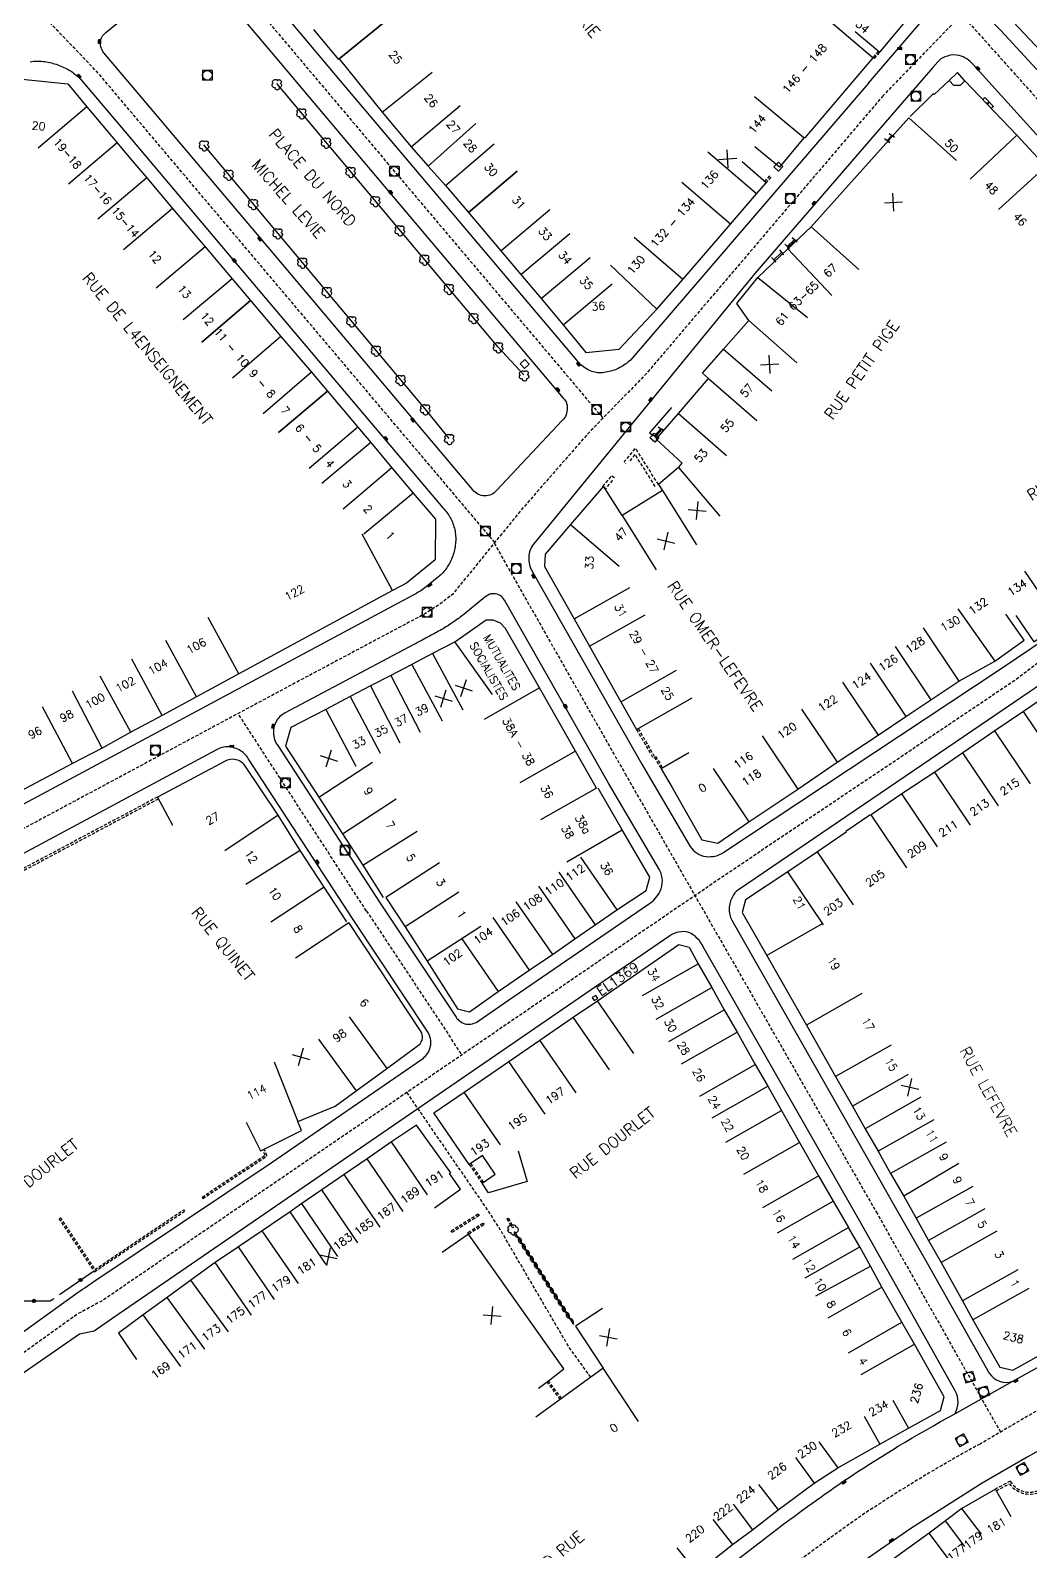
# Model space of a CAD drawing. Header units: millimetres. Extents: x 155999 to 157001, y 123000 to 124001.
# Drawn here: x 156255.9 to 156412.3, y 123353.7 to 123591.4 of the extents above; entities that cross this region are included whole.
import ezdxf
from ezdxf.enums import TextEntityAlignment as Align

# ---------------------------------------------------------------- set-up
doc = ezdxf.new("R2010")
doc.units = ezdxf.units.MM
doc.linetypes.add('DASHED', pattern=[0.75, 0.5, -0.25])
doc.layers.get('0').update_dxf_attribs({"linetype": 'CONTINUOUS'})
for name, color, linetype in [('W0001', 6, 'DASHED'), ('W0008', 7, 'CONTINUOUS'), ('W0017', 7, 'CONTINUOUS'), ('W0100', 7, 'CONTINUOUS'), ('W0105', 7, 'CONTINUOUS'), ('W0112', 1, 'DASHED'), ('W0300', 7, 'CONTINUOUS'), ('W0302', 3, 'CONTINUOUS'), ('W0310', 3, 'CONTINUOUS'), ('W0322', 7, 'CONTINUOUS'), ('W0334', 7, 'CONTINUOUS'), ('W0400', 7, 'CONTINUOUS'), ('W0420', 7, 'CONTINUOUS'), ('W0984', 7, 'CONTINUOUS'), ('W0989', 7, 'CONTINUOUS'), ('W0991', 7, 'CONTINUOUS'), ('W1102', 7, 'CONTINUOUS')]:
    doc.layers.add(name, color=color, linetype=linetype)
doc.styles.get("Standard").update_dxf_attribs({"font": 'romans.shx', "width": 0.85})

# ---------------------------------------------------------------- blocks, each defined once
blk = doc.blocks.new('T420')
for p, q in [((0.75, 0.75), (-0.75, 0.75)), ((-0.75, 0.75), (-0.75, -0.75)), ((0.75, 0.75), (0.75, -0.75)), ((0.75, -0.75), (-0.75, -0.75))]:
    blk.add_line(p, q)
blk.add_ellipse((0, 0), major_axis=(-0.53, 0.53), ratio=1, start_param=3.926991, end_param=10.210176)
blk = doc.blocks.new('T400')
for p, q in [((-0.15, 0.3), (0.15, 0.3)), ((-0.15, -0.25), (-0.15, 0.3)), ((-0.15, 0.15), (0.15, 0.15)), ((-0.15, 0), (0.15, 0)), ((0.15, 0.3), (0.15, -0.25)), ((-0.15, -0.15), (0.15, -0.15)), ((-0.15, -0.25), (-0.15, -0.3)), ((-0.15, -0.3), (0.15, -0.3)), ((0.15, -0.3), (0.15, -0.25))]:
    blk.add_line(p, q)
blk = doc.blocks.new('t105o')
for p, q in [((-0.5, 0), (0.5, 0)), ((0.5, 0), (0.2, 0.1)), ((0.5, 0), (0.2, -0.1))]:
    blk.add_line(p, q)
blk = doc.blocks.new('t112o')
at = {"color": 0, "linetype": 'Continuous'}
for p, q in [((-0.5, 0.5), (0.5, 0.5)), ((-0.5, -0.5), (-0.5, 0.5)), ((0.5, 0.5), (0.5, -0.5)), ((0.5, -0.5), (-0.5, -0.5))]:
    blk.add_line(p, q, dxfattribs=at)
blk = doc.blocks.new('T300')
for p, q in [((-0.8, 0.51), (-0.86, 0.34)), ((-0.86, 0.34), (-0.86, 0.17)), ((-0.86, 0.17), (-0.74, 0.06)), ((-0.69, 0.63), (-0.8, 0.51)), ((-0.8, -0.06), (-0.74, 0.06)), ((-0.74, 0.06), (-0.69, 0.11)), ((-0.57, 0.69), (-0.69, 0.63)), ((-0.46, 0.69), (-0.57, 0.69)), ((-0.29, 0.63), (-0.46, 0.69)), ((-0.29, 0.63), (-0.17, 0.74)), ((-0.23, 0.57), (-0.29, 0.63)), ((-0.17, 0.74), (-0.06, 0.8)), ((-0.06, 0.8), (0.06, 0.8)), ((0.06, 0.8), (0.23, 0.74)), ((0.23, 0.74), (0.34, 0.63)), ((0.34, 0.63), (0.4, 0.51)), ((0.46, 0.46), (0.34, 0.46)), ((0.4, 0.51), (0.4, 0.46)), ((0.57, 0.4), (0.46, 0.46)), ((0.57, 0.4), (0.69, 0.29)), ((0.69, 0.29), (0.74, 0.17)), ((0.74, 0.06), (0.69, -0.17)), ((0.74, 0.17), (0.74, 0.06)), ((-0.8, -0.17), (-0.8, -0.06)), ((-0.8, -0.23), (-0.8, -0.17)), ((-0.74, -0.34), (-0.8, -0.23)), ((-0.69, -0.4), (-0.74, -0.34)), ((-0.51, -0.46), (-0.69, -0.4)), ((-0.4, -0.46), (-0.51, -0.46)), ((-0.4, -0.46), (-0.34, -0.46)), ((-0.34, -0.46), (-0.34, -0.4)), ((-0.34, -0.51), (-0.34, -0.46)), ((-0.29, -0.63), (-0.34, -0.51)), ((-0.17, -0.74), (-0.29, -0.63)), ((-0.06, -0.8), (-0.17, -0.74)), ((0.06, -0.8), (-0.06, -0.8)), ((0.17, -0.74), (0.06, -0.8)), ((0.23, -0.69), (0.17, -0.74)), ((0.29, -0.46), (0.23, -0.46)), ((0.29, -0.63), (0.23, -0.69)), ((0.46, -0.4), (0.29, -0.46)), ((0.34, -0.51), (0.29, -0.63)), ((0.34, -0.51), (0.34, -0.46)), ((0.57, -0.34), (0.46, -0.4)), ((0.63, -0.29), (0.57, -0.34)), ((0.69, -0.17), (0.63, -0.29))]:
    blk.add_line(p, q)
blk = doc.blocks.new('t991o')
at = {"color": 0, "linetype": 'Continuous'}
for p, q in [((-1, 1), (1, -1)), ((-1, -1), (1, 1))]:
    blk.add_line(p, q, dxfattribs=at)
blk = doc.blocks.new('t322o')
at = {"color": 0, "linetype": 'Continuous'}
for radius in [0.25, 0.15]:
    blk.add_circle((0, 0), radius, dxfattribs=at)
blk = doc.blocks.new('t310o')
at = {"color": 0, "linetype": 'Continuous'}
for centre, start, end in [((-0.5, 0.38), 216.8699, 323.1304), ((0.5, -0.37), 36.8699, 143.1303)]:
    blk.add_arc(centre, 0.625, start, end, dxfattribs=at)

msp = doc.modelspace()

# ---------------------------------------------------------------- linework, layer by layer
at = {"layer": 'W0001'}
for p, q in [((156401.43, 123593.85), (156389.19, 123581.21)), ((156348.85, 123475.27), (156388.1, 123406.81))]:
    msp.add_line(p, q, dxfattribs=at)
at = {"layer": 'W0001', "flags": 128}
for points in [[(156197.61, 123854.03), (156185.35, 123842.87), (156179.66, 123837.82), (156173.52, 123831.84), (156169.33, 123827.49), (156131.79, 123787.37), (156165.18, 123755.98), (156177.26, 123745.18), (156226.52, 123698.7), (156229.05, 123696.28), (156230.96, 123694.18), (156231.94, 123692.55), (156233.24, 123690.2), (156244.45, 123667.35), (156249.6, 123651.3), (156253.05, 123642.58), (156255.42, 123639.54), (156272.93, 123618.56), (156286.1, 123601.04), (156294.62, 123590.91), (156312.16, 123570.11), (156345.4, 123530.81)], [(156490.98, 123764.59), (156464.71, 123730.15), (156452.31, 123713.76), (156447.8, 123703.64), (156445.02, 123697.74), (156443.03, 123694.27), (156427.68, 123673.72), (156422.3, 123667.07), (156386.97, 123625.58), (156381.8, 123621.54), (156377.97, 123617.47), (156383.18, 123611.74), (156401.43, 123593.85), (156403.63, 123591.46), (156440.2, 123550.68)], [(156328.48, 123511.4), (156266.54, 123584.66), (156251.83, 123600.01), (156228.67, 123627.48), (156226.89, 123629.59), (156225.75, 123631.01), (156225.25, 123631.87), (156224.99, 123632.63), (156224.83, 123633.69), (156225.39, 123635.2), (156226.4, 123636.99), (156227.53, 123638.57), (156237.11, 123651.11), (156245.94, 123662.7)], [(156389.19, 123581.21), (156352.16, 123537.76), (156342.91, 123528.25), (156332.6, 123516.46), (156321.86, 123503.27), (156320.06, 123501.84), (156317.56, 123500.25), (156295.53, 123488.51), (156276.03, 123478.06), (156244.54, 123461.18), (156233.83, 123455.43), (156229.09, 123452.89), (156223.38, 123448.91), (156216.25, 123443.87), (156209.17, 123438.65), (156198.48, 123429.75), (156190.7, 123423.37), (156172.83, 123412.22), (156169.44, 123411.24), (156164.87, 123411.21), (156162.29, 123411.8), (156103.11, 123425.46), (156099.05, 123426.52), (156069.15, 123440.79), (156025.55, 123466.58), (156021.83, 123468.35), (156017.82, 123469.66), (156012.61, 123469.91), (156008.18, 123469.07), (156003.8, 123468.44)], [(156477.27, 123550.54), (156463.49, 123540), (156454.28, 123523.16), (156427.01, 123504.23), (156423.01, 123499.83), (156409.83, 123489.86), (156365.43, 123460.05), (156354.18, 123452.4), (156267.29, 123393.03), (156263.27, 123390.85), (156217.65, 123358.19), (156200.23, 123344.79), (156157.22, 123308.52), (156142.61, 123295.51), (156135.51, 123284.91), (156123.78, 123270.61), (156107.84, 123254.18), (156104.57, 123251.61), (156077.02, 123222.35), (156058.5, 123204.04), (156045.76, 123190.27), (156025.71, 123170.05), (156000, 123142.92)], [(156328.38, 123511.28), (156348.85, 123475.27)], [(156308.41, 123453.81), (156288.34, 123484.66)], [(156308.41, 123453.81), (156320.24, 123436.03), (156323.3, 123431.3), (156323.3, 123431.3)], [(156343.5, 123380.96), (156340.05, 123385.72), (156329.17, 123404.31), (156326.68, 123408.12), (156317.6, 123421.31), (156314.75, 123425.46), (156314.75, 123425.46)], [(156388.1, 123406.81), (156407.54, 123372.39)]]:
    msp.add_lwpolyline(points, dxfattribs=at)
at = {"layer": 'W0001'}
msp.add_lwpolyline([(156564.36, 123448.17), (156530.43, 123433.27), (156511.58, 123425.25), (156479.72, 123411.62, 0.030224), (156441.56, 123391.78), (156420.85, 123380.17), (156404.35, 123370.53, 0.022118), (156386.35, 123359.7, 0.019928), (156364.87, 123343.51), (156334.84, 123319.16), (156307.99, 123297.41), (156293.68, 123285.78), (156291.05, 123283.62)], format="xyb", dxfattribs=at)
at = {"layer": 'W0008', "flags": 128}
for points in [[(156516.55, 123742.48), (156491.82, 123759.86, 0.1217), (156490.97, 123760.26, 0.2351), (156489.46, 123759.28), (156484.41, 123752.61), (156483.04, 123750.84), (156468.58, 123731.81), (156466.67, 123729.3), (156456.64, 123716.13, 0.0073), (156454.81, 123713.69, 0.0237), (156453.33, 123711.43, 0.0214), (156451.8, 123708.43), (156446.23, 123696.64, -0.0198), (156444.44, 123693.06, -0.0315), (156442.21, 123689.76), (156428.27, 123671.29), (156426.46, 123668.89), (156424.6, 123666.53, -0.0084), (156384.34, 123619.7, 0.1194), (156383.8, 123618.84, -0.0017), (156384, 123617.03), (156383.72, 123615.56), (156407.59, 123591.37), (156442.19, 123553.89)], [(156386.89, 123583.14), (156395.5, 123593.15, 0.1149), (156395.96, 123594.2, 0.0905), (156396.04, 123594.99, 0.127), (156395.28, 123596.33, 0.0465), (156394.75, 123596.95), (156385.36, 123605.31, -0.0191), (156382.65, 123607.93, -0.0034), (156379.65, 123611.16), (156361.87, 123630.14), (156340.58, 123653.13, 0.0949), (156339.02, 123654.26, 0.0865), (156337.17, 123654.77, 0.0529), (156335.89, 123654.76, 0.0327), (156335.29, 123654.65, 0.0862), (156333.58, 123653.83, 0.0286), (156332.8, 123653.25), (156331.37, 123652.03)], [(156438.21, 123547.47), (156403.25, 123586.09, 0.1488), (156401.08, 123587.48, 0.1275), (156399.24, 123587.4, 0.1468), (156397.74, 123586.51), (156396.98, 123585.62), (156391.49, 123579.28)], [(156351.45, 123476.73), (156359.05, 123463.88, 0.2242), (156361.51, 123462.33, 0.1817), (156364.28, 123462.98), (156407.47, 123491.62), (156422.48, 123501.72), (156421.53, 123504.06), (156452.38, 123525.38, 0.2026), (156453.06, 123526.94), (156453.43, 123529.87, 0.2089), (156452.83, 123531.43), (156438.21, 123547.47), (156438.21, 123547.47)], [(156507.07, 123469.53), (156503.62, 123473.67), (156488.05, 123492.57, 0.0053), (156482.47, 123499.36, 0.0018), (156475.73, 123506.9, 0.0015), (156469.59, 123514.11, 0.0452), (156462.8, 123520.71, 0.0663), (156462.03, 123521.2, 0.0866), (156461.19, 123521.38), (156457.74, 123521.56, 0.1617), (156456.18, 123520.94), (156432.48, 123504.39), (156425.47, 123499.49, 0.031), (156423.53, 123497.94), (156414.53, 123489.83, -0.0342), (156412.19, 123488.1), (156366.57, 123457.13, 0.1202), (156365.63, 123456.04, 0.1141), (156365.13, 123454.19, 0.1383), (156365.54, 123452.38), (156388.84, 123411.51), (156390.68, 123408.27), (156390.68, 123408.27)], [(156310.46, 123455.17), (156322.43, 123437.24, 0.203), (156324.03, 123436.13, 0.1896), (156325.86, 123436.6), (156331.31, 123440.36), (156352.52, 123454.88, 0.137), (156354.34, 123456.89, 0.2299), (156354.25, 123460.23), (156346.24, 123473.8)], [(156194.51, 123342.46, -0.0051), (156208.71, 123353.68, -0.0058), (156214.75, 123358.41), (156237.79, 123375.78, -0.0052), (156242.16, 123378.97), (156262.98, 123393.99, -0.0087), (156265.81, 123395.9), (156293.51, 123414.45), (156317.05, 123430.62, 0.1604), (156318.31, 123432.25, 0.2214), (156318.05, 123434.82), (156306.35, 123452.46), (156306.35, 123452.46)], [(156385.53, 123405.35), (156361.07, 123448.2, 0.1765), (156358.82, 123450.47, 0.221), (156355.85, 123449.92), (156268.77, 123390.17), (156265.86, 123388.14), (156263.57, 123387.7), (156220.55, 123357.97, 0.0166), (156218.64, 123356.54), (156207.16, 123347.43), (156205.96, 123347.11), (156156.9, 123305.31), (156145.09, 123295.17, 0.0598), (156144.55, 123293.35, 0.2515), (156145.08, 123291.2), (156153.78, 123284.19), (156169.66, 123271.24), (156194.2, 123251.3), (156196.1, 123249.84), (156196.1, 123249.84)]]:
    msp.add_lwpolyline(points, format="xyb", dxfattribs=at)
for points in [[(156386.89, 123583.14), (156349.7, 123539.88), (156349.5, 123539.71), (156349.3, 123539.54), (156349.1, 123539.38), (156348.89, 123539.23), (156348.68, 123539.09), (156348.46, 123538.95), (156348.24, 123538.83), (156348.02, 123538.71), (156347.79, 123538.59), (156347.56, 123538.49), (156347.33, 123538.39), (156347.09, 123538.31), (156346.85, 123538.22), (156346.61, 123538.15), (156346.36, 123538.09), (156346.11, 123538.03), (156345.85, 123537.98), (156345.6, 123537.93), (156345.34, 123537.9), (156345.08, 123537.88), (156344.84, 123537.88), (156344.59, 123537.9), (156344.35, 123537.93), (156344.11, 123537.98), (156343.88, 123538.05), (156343.65, 123538.13), (156343.42, 123538.22), (156343.19, 123538.32), (156342.97, 123538.43), (156342.75, 123538.55), (156342.54, 123538.68), (156342.34, 123538.83), (156342.14, 123538.98), (156341.96, 123539.14), (156341.78, 123539.31), (156341.61, 123539.48), (156341.45, 123539.67), (156341.29, 123539.87), (156304.36, 123583.53), (156287.59, 123603.53)], [(156282.89, 123600.6), (156294.15, 123587.25), (156300.22, 123580.02), (156339.19, 123533.92), (156339.37, 123533.74), (156339.51, 123533.55), (156339.63, 123533.34), (156339.72, 123533.11), (156339.78, 123532.87), (156339.81, 123532.61), (156339.82, 123532.35), (156339.81, 123532.09), (156339.77, 123531.84), (156339.71, 123531.59), (156339.63, 123531.34), (156339.53, 123531.1), (156339.4, 123530.86), (156339.23, 123530.65), (156339.03, 123530.47), (156328.73, 123519.5), (156328.56, 123519.31), (156328.38, 123519.14), (156328.17, 123519), (156327.95, 123518.88), (156327.71, 123518.79), (156327.44, 123518.72), (156327.17, 123518.69), (156326.9, 123518.68), (156326.63, 123518.7), (156326.36, 123518.75), (156326.1, 123518.83), (156325.85, 123518.94), (156325.62, 123519.07), (156325.41, 123519.23), (156325.22, 123519.41), (156325.06, 123519.63), (156291.65, 123559.18), (156274.55, 123579.43), (156267.38, 123587.88), (156267.22, 123588.11), (156267.08, 123588.34), (156266.98, 123588.58), (156266.9, 123588.83), (156266.86, 123589.09), (156266.84, 123589.35), (156266.86, 123589.63), (156266.9, 123589.87), (156266.96, 123590.11), (156267.05, 123590.32), (156267.16, 123590.53), (156267.3, 123590.72), (156267.46, 123590.89), (156267.65, 123591.05), (156279.16, 123600.47)], [(156255.83, 123586.49), (156256.08, 123586.53), (156256.34, 123586.57), (156256.6, 123586.6), (156256.86, 123586.61), (156257.12, 123586.61), (156257.38, 123586.6), (156257.64, 123586.59), (156257.9, 123586.56), (156258.16, 123586.52), (156258.42, 123586.48), (156258.67, 123586.44), (156258.92, 123586.38), (156259.18, 123586.32), (156259.43, 123586.25), (156259.67, 123586.18), (156259.92, 123586.1), (156260.16, 123586.02), (156260.4, 123585.93), (156260.64, 123585.83), (156260.88, 123585.73), (156261.12, 123585.62), (156261.36, 123585.51), (156261.58, 123585.39), (156261.8, 123585.27), (156262.02, 123585.14), (156262.23, 123585.01), (156262.44, 123584.87), (156262.64, 123584.73), (156262.84, 123584.57), (156263.03, 123584.42), (156263.22, 123584.25), (156263.4, 123584.09), (156263.59, 123583.91), (156263.76, 123583.73), (156270.71, 123575.55), (156286.64, 123556.67), (156320.34, 123516.81), (156320.52, 123516.63), (156320.69, 123516.45), (156320.85, 123516.26), (156321, 123516.07), (156321.14, 123515.87), (156321.28, 123515.67), (156321.41, 123515.46), (156321.53, 123515.24), (156321.65, 123515.02), (156321.75, 123514.8), (156321.85, 123514.57), (156321.94, 123514.34), (156322.02, 123514.11), (156322.1, 123513.87), (156322.16, 123513.64), (156322.22, 123513.4), (156322.27, 123513.16), (156322.31, 123512.92), (156322.34, 123512.67), (156322.36, 123512.42), (156322.38, 123512.18), (156322.38, 123511.93), (156322.38, 123511.68), (156322.36, 123511.44), (156322.34, 123511.19), (156322.31, 123510.95), (156322.28, 123510.71), (156322.23, 123510.46), (156322.18, 123510.23), (156322.12, 123509.99), (156322.06, 123509.75), (156321.99, 123509.51), (156321.91, 123509.28), (156321.82, 123509.03), (156321.72, 123508.79), (156321.62, 123508.56), (156321.5, 123508.33), (156321.38, 123508.1), (156321.25, 123507.88), (156321.11, 123507.66), (156320.97, 123507.45), (156320.82, 123507.24), (156320.66, 123507.03), (156320.52, 123506.84), (156320.36, 123506.67), (156320.2, 123506.5), (156320.03, 123506.34), (156319.85, 123506.18), (156319.66, 123506.03), (156319.47, 123505.89), (156317.75, 123504.48), (156317.54, 123504.31), (156317.33, 123504.16), (156317.12, 123504), (156316.9, 123503.85), (156316.71, 123503.73), (156316.51, 123503.61), (156316.32, 123503.49), (156316.12, 123503.37), (156315.92, 123503.25), (156315.72, 123503.14), (156313.39, 123501.93), (156226.86, 123455.55)], [(156401.99, 123583.5), (156400.83, 123584.83), (156399.54, 123583.59)], [(156391.49, 123579.28), (156369.14, 123553.43), (156334.55, 123511.13), (156334.38, 123510.91), (156334.23, 123510.67), (156334.11, 123510.43), (156334, 123510.17), (156333.92, 123509.91), (156333.87, 123509.67), (156333.83, 123509.42), (156333.81, 123509.18), (156333.8, 123508.94), (156333.81, 123508.69), (156333.83, 123508.45), (156333.87, 123508.2), (156333.92, 123507.94), (156333.98, 123507.68), (156334.07, 123507.43), (156334.17, 123507.18), (156334.28, 123506.94), (156334.42, 123506.71), (156351.45, 123476.73)], [(156346.24, 123473.8), (156330, 123502.38), (156329.85, 123502.59), (156329.69, 123502.78), (156329.51, 123502.94), (156329.31, 123503.08), (156329.09, 123503.19), (156328.86, 123503.29), (156328.62, 123503.35), (156328.35, 123503.39), (156328.09, 123503.39), (156327.83, 123503.35), (156327.59, 123503.26), (156327.35, 123503.13), (156326.91, 123502.85), (156323.66, 123500.15), (156323.47, 123500.01), (156323.28, 123499.87), (156323.09, 123499.72), (156322.89, 123499.58), (156322.7, 123499.44), (156322.51, 123499.31), (156322.31, 123499.17), (156322.12, 123499.03), (156321.92, 123498.9), (156321.73, 123498.77), (156321.51, 123498.62), (156321.29, 123498.48), (156321.07, 123498.33), (156320.84, 123498.19), (156320.62, 123498.05), (156320.4, 123497.92), (156320.17, 123497.78), (156319.94, 123497.65), (156319.69, 123497.51), (156319.44, 123497.38), (156319.21, 123497.26), (156318.98, 123497.13), (156318.75, 123497.01), (156318.52, 123496.89), (156318.3, 123496.76), (156318.07, 123496.64), (156317.84, 123496.52), (156317.61, 123496.39), (156317.38, 123496.27), (156317.15, 123496.15), (156316.92, 123496.03), (156316.69, 123495.9), (156295.71, 123484.77), (156295.48, 123484.64), (156295.27, 123484.51), (156295.08, 123484.35), (156294.89, 123484.19), (156294.72, 123484.01), (156294.57, 123483.81), (156294.42, 123483.61), (156294.29, 123483.39), (156294.17, 123483.15), (156294.08, 123482.91), (156294, 123482.67), (156293.94, 123482.42), (156293.9, 123482.17), (156293.87, 123481.91), (156293.87, 123481.65), (156293.88, 123481.39), (156293.92, 123481.11), (156293.97, 123480.85), (156294.05, 123480.59), (156294.15, 123480.35), (156294.26, 123480.11), (156294.4, 123479.88), (156294.56, 123479.65), (156310.46, 123455.17)], [(156306.35, 123452.46), (156289.94, 123477.66), (156289.8, 123477.87), (156289.65, 123478.06), (156289.48, 123478.24), (156289.31, 123478.41), (156289.13, 123478.56), (156288.93, 123478.71), (156288.72, 123478.84), (156288.51, 123478.97), (156288.29, 123479.08), (156288.06, 123479.18), (156287.83, 123479.26), (156287.59, 123479.34), (156287.35, 123479.39), (156287.11, 123479.43), (156286.86, 123479.45), (156286.61, 123479.45), (156286.36, 123479.44), (156286.12, 123479.41), (156285.88, 123479.36), (156285.64, 123479.3), (156285.41, 123479.22), (156285.19, 123479.12), (156284.96, 123479.01), (156230.69, 123449.89)]]:
    msp.add_lwpolyline(points, dxfattribs=at)
at = {"layer": 'W0008'}
for points in [[(156390.68, 123408.27), (156396.02, 123398.87), (156405.8, 123381.6, 0.352119), (156409.47, 123380.35), (156414.74, 123383.29), (156415.7, 123381.54), (156418.99, 123383.34), (156418.05, 123385.13), (156438.71, 123396.71, -0.030196), (156477.44, 123416.83), (156509.35, 123430.48), (156527.07, 123438.03, 0.530981), (156528.8, 123442.91), (156517.31, 123457.06), (156507.07, 123469.53)], [(156196.1, 123249.84), (156205.36, 123242.27), (156216.29, 123233.41, 0.266687), (156220.19, 123233.69), (156231.91, 123243.34), (156248.39, 123256.71), (156267.27, 123272.14), (156269.29, 123271.32), (156271.7, 123273.19), (156271.26, 123275.35), (156289.24, 123289.96), (156304.18, 123302.1), (156331.03, 123323.86), (156361.06, 123348.19, -0.019963), (156382.96, 123364.71, -0.020929), (156400.4, 123375.26, 0.27353), (156400.45, 123378.84), (156390.86, 123395.93), (156385.53, 123405.35)], [(156488.78, 123378.92), (156489.81, 123379.32), (156481.03, 123401.76, 0.432499), (156476.35, 123403.88), (156470.21, 123401, 0.013431), (156444.47, 123386.9), (156423.64, 123375.22), (156422.66, 123376.97), (156419.63, 123375.25), (156418.22, 123372.14), (156411.69, 123368.49), (156404.67, 123364.4), (156393.55, 123357.33), (156383.52, 123350.41), (156376.22, 123344.9), (156365.91, 123336.65, 0.312365), (156365.88, 123336.16), (156367.02, 123334.27)]]:
    msp.add_lwpolyline(points, format="xyb", dxfattribs=at)
at = {"layer": 'W0017', "flags": 128}
msp.add_lwpolyline([(156356.09, 123532.46), (156352.67, 123528.5), (156353.19, 123528.08)], dxfattribs=at)
at = {"layer": 'W0100'}
for p, q in [((156405.1, 123580.92), (156404.76, 123580.6)), ((156405.1, 123580.92), (156406.47, 123579.53)), ((156405.79, 123580.23), (156405.44, 123579.89)), ((156405.44, 123579.89), (156405.47, 123580.15)), ((156405.44, 123579.89), (156405.69, 123579.91)), ((156406.47, 123579.53), (156406.11, 123579.19))]:
    msp.add_line(p, q, dxfattribs=at)
at = {"layer": 'W0100', "flags": 128}
for points in [[(156427.73, 123600.76), (156424.16, 123604.27), (156420.91, 123600.96), (156419.19, 123602.64), (156409.74, 123593.03), (156409.52, 123592.74), (156413.79, 123588.2), (156415.63, 123589.93), (156419.98, 123585.2), (156418.13, 123583.51), (156422.43, 123578.76), (156429.85, 123570.55), (156435.16, 123564.29), (156438.9, 123560.5), (156442.72, 123556.63)], [(156300.15, 123591.56), (156304.02, 123586.92), (156304.15, 123586.98), (156310.89, 123578.62), (156315.43, 123573.22), (156318.09, 123570.18), (156320.77, 123567.18), (156324.37, 123562.97), (156329.43, 123556.98), (156332.54, 123553.26), (156335.72, 123549.49), (156339.18, 123545.38), (156342.74, 123541.09), (156347.91, 123541.58), (156353.83, 123547.87), (156357.86, 123552.5), (156365.32, 123561.13), (156369.38, 123565.84), (156370.9, 123567.56), (156367.15, 123570.87)], [(156387.61, 123587.11), (156376.98, 123574.61), (156376.79, 123574.63), (156373.01, 123570.05), (156369.15, 123573.23)], [(156254.08, 123583.83), (156261.71, 123583.04), (156264.71, 123579.47), (156269.46, 123573.84)], [(156415.55, 123561.61), (156419.24, 123564.99), (156414.61, 123570.14), (156410.1, 123575.02), (156401.99, 123583.5), (156401.23, 123582.78), (156400.24, 123582.8), (156399.54, 123583.59), (156397.19, 123581.4), (156397.09, 123581.51), (156396.94, 123581.37), (156393.44, 123577.93)], [(156357.23, 123523.08), (156357.79, 123523.77), (156353.7, 123527.54), (156357.18, 123531.54), (156361.92, 123537), (156360.95, 123537.84), (156364.24, 123541.62), (156368.18, 123546.08), (156366.31, 123548.71), (156369.59, 123552.8), (156374.3, 123557.26), (156375.02, 123557.93), (156377.97, 123560.71), (156393.23, 123577.73)], [(156390.56, 123575), (156389.83, 123574.2)], [(156269.4, 123573.86), (156271.86, 123570.98), (156274.08, 123568.35), (156278.08, 123563.59), (156280.75, 123560.45), (156283.22, 123557.57), (156287.4, 123552.59), (156290.3, 123549.18), (156295.05, 123543.57), (156299.85, 123537.99), (156302.32, 123535.02), (156307.07, 123529.41), (156309.08, 123527.02), (156312.41, 123523.06), (156315.7, 123519.08), (156319.21, 123515.03), (156319.14, 123508.66), (156314.7, 123505.01), (156312.5, 123503.89), (156288.47, 123490.89), (156281.83, 123487.27), (156276.47, 123484.35), (156271.58, 123481.73), (156267.08, 123479.27), (156262.48, 123476.88), (156252.67, 123471.65)], [(156375.35, 123558.71), (156374.19, 123557.64)], [(156374.41, 123557.57), (156375.42, 123558.5)], [(156373.31, 123556.71), (156372.09, 123555.56)], [(156353.44, 123528.05), (156354.43, 123529.17)], [(156353.62, 123527.89), (156354.61, 123529.02)], [(156357.2, 123523.12), (156354.07, 123520.45), (156354.71, 123519.53), (156348.39, 123515.59), (156345.5, 123520.21), (156340.34, 123514.2), (156336.34, 123509.54), (156336.24, 123507.65), (156340.88, 123499.45), (156343.28, 123495.19), (156348.17, 123486.51), (156350.64, 123482.17)], [(156409.93, 123499.99), (156412.75, 123495.87), (156416.95, 123498.66), (156422.11, 123502.27), (156419.8, 123505.42), (156422.67, 123507.4), (156426.19, 123509.79), (156429.72, 123512.23), (156426.89, 123516.36), (156426.89, 123516.36)], [(156344.37, 123472.98), (156341.1, 123478.8), (156335.49, 123488.66), (156330.16, 123497.96), (156329.36, 123498.77), (156328.25, 123499.25), (156327.14, 123499.26), (156322.26, 123495.79), (156322.2, 123495.84), (156318.77, 123494.05), (156315.53, 123492.32), (156312.21, 123490.61), (156309.06, 123488.97), (156305.89, 123487.32), (156302.07, 123485.3), (156296.58, 123482.46), (156295.78, 123479.57), (156301, 123471.6), (156304.68, 123465.86), (156307.87, 123460.96), (156311.02, 123455.91)], [(156358.82, 123478.51), (156354.49, 123476.01), (156356.2, 123473.11), (156360.86, 123464.94), (156363.38, 123464.4), (156368.22, 123467.76), (156375.86, 123472.87), (156382.01, 123477.05), (156388.4, 123481.28), (156392.73, 123484.21), (156396.66, 123486.83), (156401.05, 123489.73), (156406.64, 123492.87), (156411.24, 123496.11), (156408.36, 123500.2), (156408.36, 123500.2)], [(156415.55, 123488), (156411.13, 123484.98), (156406.65, 123481.96), (156401.65, 123478.52), (156397.26, 123475.51), (156392.12, 123472.1), (156387.31, 123468.82), (156387.12, 123468.79), (156383.35, 123466.21), (156383.41, 123466.13), (156378.94, 123463.06), (156374.3, 123459.91), (156367.68, 123455.58), (156367.17, 123453.59), (156370.99, 123446.88), (156377.2, 123435.97), (156381.76, 123427.93), (156384.4, 123423.31), (156386.41, 123419.78), (156388.41, 123416.26), (156390.34, 123412.77), (156392.44, 123409.24), (156392.44, 123409.24)], [(156305.37, 123452.1), (156301.83, 123457.54), (156298.05, 123463.27), (156294.61, 123468.78), (156289.42, 123476.55), (156289.23, 123476.76), (156289.02, 123476.95), (156288.8, 123477.11), (156288.56, 123477.26), (156288.3, 123477.37), (156288.02, 123477.45), (156287.74, 123477.5), (156287.46, 123477.51), (156287.18, 123477.49), (156286.9, 123477.45), (156286.66, 123477.38), (156286.43, 123477.28), (156275.74, 123471.61), (156278.09, 123467.2)], [(156311.44, 123455.9), (156314.45, 123451.32), (156317.9, 123445.99), (156322.63, 123438.5), (156324.52, 123438.04), (156329.02, 123441.24), (156333.88, 123444.55), (156337.48, 123447.01), (156341, 123449.47), (156344.19, 123451.65), (156347.58, 123453.99), (156352.17, 123457.02), (156352.71, 123459.09), (156348.4, 123466.49), (156344.66, 123472.99)], [(156332.15, 123416.34), (156333.52, 123411.53), (156327.48, 123409.8), (156326.49, 123411.29), (156328.55, 123412.71), (156326.55, 123415.62), (156324.49, 123414.2), (156318.94, 123422.26), (156323.7, 123425.52), (156330.68, 123430.3), (156335.54, 123433.62), (156340.73, 123437.2), (156344.53, 123439.8), (156357.24, 123448.58), (156358.87, 123448.17), (156360.28, 123445.55), (156362.4, 123441.85), (156364.37, 123438.35), (156366.36, 123434.89), (156369.21, 123429.84), (156371.19, 123426.42), (156373.32, 123422.62), (156376.12, 123417.63), (156379.07, 123412.44), (156381.36, 123408.48), (156383.79, 123404.36), (156383.79, 123404.36)], [(156344.6, 123440.14), (156344.26, 123440.6), (156343.69, 123440.27), (156344.03, 123439.81), (156344.6, 123440.14), (156344.6, 123440.14)], [(156319.07, 123407.45), (156323.14, 123410.37), (156321.42, 123412.79), (156321.6, 123412.92), (156316.25, 123420.37), (156312.33, 123417.73), (156308.52, 123415.11), (156304.94, 123412.65), (156301.44, 123410.23), (156298.33, 123408.09), (156296.49, 123406.82), (156292.13, 123403.86), (156288.42, 123401.35), (156284.79, 123398.91), (156280.98, 123396.14), (156277.27, 123393.43), (156273.53, 123390.71), (156269.64, 123387.85), (156272.49, 123383.75), (156272.49, 123383.75)], [(156335.3, 123379.23), (156336.86, 123380.41), (156339.28, 123382.25), (156324.35, 123403.33), (156320.27, 123400.44), (156320.27, 123400.44)], [(156345.3, 123391.71), (156341.12, 123388.96), (156345.45, 123382.38), (156338.92, 123377.64), (156334.88, 123374.71), (156334.88, 123374.71)]]:
    msp.add_lwpolyline(points, dxfattribs=at)
for points in [[(156384.85, 123591.22), (156388.7, 123588.02), (156393.72, 123594.04, 0.0412)], [(156289.61, 123420.8), (156291.84, 123416.32), (156292.42, 123416.61), (156298.25, 123419.52), (156297.69, 123420.93), (156303.51, 123423.32), (156306.82, 123425.72), (156311.62, 123429.2), (156316.58, 123432.83, 0.209), (156317.16, 123433.98, 0.1712), (156316.97, 123434.91), (156305.68, 123452.02), (156305.68, 123452.02)]]:
    msp.add_lwpolyline(points, format="xyb", dxfattribs=at)
at = {"layer": 'W0100'}
for points in [[(156392.44, 123409.24), (156394.34, 123405.82), (156396.31, 123402.33), (156398.26, 123398.87), (156401.59, 123392.9), (156403.24, 123389.94), (156407.42, 123382.55), (156409.45, 123382.07), (156415.45, 123385.41), (156420.88, 123388.42), (156425.94, 123391.28), (156431.04, 123394.14), (156435.7, 123396.69), (156440.44, 123399.35), (156445.99, 123402.46), (156457.5, 123408.77), (156465.88, 123413.31), (156482.75, 123420.59), (156487.5, 123422.71), (156492.45, 123424.85), (156497.57, 123427.06)], [(156334.55, 123336.43), (156337.67, 123332.52), (156355.28, 123346.55), (156360.08, 123350.38), (156365.67, 123354.81), (156368.75, 123357.14), (156372.78, 123360.26), (156378.44, 123364.39), (156382.09, 123366.83), (156388.66, 123370.51), (156393.16, 123373.02), (156398.15, 123375.78), (156398.75, 123377.89), (156394.1, 123386.11), (156392.12, 123389.57), (156389.01, 123395.03), (156387.24, 123398.31), (156385.53, 123401.33), (156383.79, 123404.36)], [(156409.24, 123359.13), (156406.74, 123363.47), (156401.52, 123360.46), (156398.97, 123358.53), (156396.42, 123356.6), (156389.12, 123351.34), (156383.91, 123347.64), (156379.48, 123344.15), (156375.19, 123340.79), (156371.23, 123337.7), (156367.02, 123334.27), (156376.15, 123322.72), (156380.07, 123325.81)]]:
    msp.add_lwpolyline(points, dxfattribs=at)
at = {"layer": 'W0112'}
for p, q in [((156387.67, 123587.18), (156388.51, 123588.18)), ((156387.86, 123587.02), (156387.67, 123587.18)), ((156387.86, 123587.02), (156388.7, 123588.02)), ((156353.42, 123477.85), (156354.49, 123476.01)), ((156353.63, 123477.98), (156354.71, 123476.14)), ((156282.71, 123409.08), (156292.56, 123415.64)), ((156282.85, 123408.87), (156292.87, 123415.55)), ((156292.56, 123415.64), (156292.2, 123416.5)), ((156292.87, 123415.55), (156292.42, 123416.61)), ((156324.49, 123414.2), (156326.49, 123411.29)), ((156324.7, 123414.34), (156326.7, 123411.43)), ((156282.71, 123409.08), (156282.85, 123408.87)), ((156260.31, 123405.76), (156265.88, 123397.45)), ((156260.52, 123405.9), (156265.95, 123397.8)), ((156265.88, 123397.45), (156279.95, 123406.89)), ((156265.95, 123397.8), (156279.81, 123407.1)), ((156279.81, 123407.1), (156279.95, 123406.89)), ((156325.89, 123406.44), (156321.65, 123403.79)), ((156326.03, 123406.22), (156321.78, 123403.57)), ((156325.89, 123406.44), (156326.03, 123406.22)), ((156330.38, 123405.71), (156330.59, 123405.83)), ((156330.38, 123405.71), (156331.18, 123404.31)), ((156330.59, 123405.83), (156331.4, 123404.43)), ((156321.78, 123403.57), (156321.65, 123403.79)), ((156324.29, 123403.59), (156326.71, 123405.1)), ((156324.43, 123403.38), (156324.29, 123403.59)), ((156324.43, 123403.38), (156326.84, 123404.88)), ((156326.71, 123405.1), (156326.84, 123404.88)), ((156331.4, 123404.43), (156331.18, 123404.31)), ((156338.73, 123377.49), (156336.66, 123380.26)), ((156338.93, 123377.64), (156336.86, 123380.41))]:
    msp.add_line(p, q, dxfattribs=at)
at = {"layer": 'W0112', "flags": 128}
for points in [[(156370.67, 123567.76), (156371.47, 123568.67)], [(156370.89, 123567.56), (156371.7, 123568.47)], [(156354.07, 123520.45), (156350.53, 123526.06), (156350.29, 123525.92), (156348.73, 123524.04), (156348.96, 123523.68)], [(156353.58, 123520.14), (156350.41, 123525.16), (156349.45, 123523.99), (156349.45, 123523.99)], [(156347.2, 123521.49), (156346.72, 123521.82), (156345.33, 123520.15)], [(156346.88, 123521.01), (156346.83, 123521.05), (156345.77, 123519.78)], [(156350.64, 123482.17), (156353.23, 123477.73)], [(156350.9, 123482.32), (156353.49, 123477.88)], [(156275.74, 123471.61), (156275.74, 123471.61), (156231.77, 123448.22), (156192.73, 123417.93), (156174.07, 123406.35), (156170.21, 123405.09)], [(156275.87, 123471.3), (156231.95, 123447.94), (156192.92, 123417.66), (156174.21, 123406.05), (156170.31, 123404.78)]]:
    msp.add_lwpolyline(points, dxfattribs=at)
at = {"layer": 'W0112'}
msp.add_lwpolyline([(156406.89, 123363.21), (156408.96, 123364.33, 0.394078), (156414.04, 123363.23), (156413.89, 123363.49, -0.416266), (156409.07, 123364.73), (156406.74, 123363.47)], format="xyb", dxfattribs=at)
at = {"layer": 'W0302', "flags": 128}
for points in [[(156333.03, 123537.56), (156329.01, 123541.93), (156294.4, 123583.08)], [(156321.36, 123527.63), (156317.6, 123532.26), (156283.01, 123573.5)]]:
    msp.add_lwpolyline(points, dxfattribs=at)
at = {"layer": 'W0310'}
msp.add_line((156331.5, 123403.74), (156340.81, 123389.19), dxfattribs=at)
at = {"layer": 'W0322'}
msp.add_line((156260.41, 123393.91), (156265.75, 123397.53), dxfattribs=at)
at = {"layer": 'W0322', "flags": 128}
msp.add_lwpolyline([(156214.16, 123359.66), (156215.02, 123364.8), (156252.4, 123392.89), (156258.95, 123392.89), (156259.54, 123393.28), (156259.54, 123393.28)], dxfattribs=at)
at = {"layer": 'W0334', "flags": 128}
msp.add_lwpolyline([(156400.4, 123375.26), (156409.47, 123380.35)], dxfattribs=at)
at = {"layer": 'W1102'}
for p, q in [((156410.1, 123575.02), (156402.81, 123568.16)), ((156407.21, 123563.4), (156414.61, 123570.14)), ((156411.3, 123506.91), (156416.95, 123498.66)), ((156400.88, 123501.04), (156406.64, 123492.87)), ((156395.47, 123498.03), (156401.05, 123489.73)), ((156391.08, 123495.13), (156396.66, 123486.83)), ((156387.15, 123492.51), (156392.73, 123484.21)), ((156382.82, 123489.58), (156388.4, 123481.28)), ((156376.43, 123485.35), (156382.01, 123477.05)), ((156416.74, 123476.7), (156411.13, 123484.98)), ((156412.25, 123473.68), (156406.65, 123481.96)), ((156370.28, 123481.17), (156375.86, 123472.87)), ((156407.25, 123470.23), (156401.65, 123478.52)), ((156362.64, 123476.06), (156368.22, 123467.76)), ((156402.87, 123467.23), (156397.26, 123475.51)), ((156397.72, 123463.82), (156392.12, 123472.1)), ((156392.91, 123460.54), (156387.31, 123468.82)), ((156339.75, 123461.48), (156348.4, 123466.49)), ((156384.55, 123454.78), (156378.94, 123463.06)), ((156319.85, 123461.31), (156311.44, 123455.9)), ((156341.89, 123462.22), (156347.58, 123453.99)), ((156338.5, 123459.88), (156344.19, 123451.65)), ((156379.9, 123451.63), (156374.3, 123459.91)), ((156322.86, 123456.73), (156314.45, 123451.32)), ((156335.31, 123457.69), (156341, 123449.47)), ((156331.79, 123455.23), (156337.48, 123447.01)), ((156297.34, 123446.51), (156305.68, 123452.02)), ((156326.31, 123451.4), (156317.9, 123445.99)), ((156328.19, 123452.77), (156333.88, 123444.55)), ((156379.69, 123451.81), (156370.99, 123446.88)), ((156323.33, 123449.46), (156329.02, 123441.24)), ((156351.59, 123440.61), (156360.28, 123445.55)), ((156353.71, 123436.9), (156362.4, 123441.85)), ((156350.21, 123431.57), (156344.53, 123439.8)), ((156385.89, 123440.9), (156377.2, 123435.97)), ((156305.73, 123437.29), (156311.62, 123429.2)), ((156346.41, 123428.97), (156340.73, 123437.2)), ((156355.67, 123433.4), (156364.37, 123438.35)), ((156357.66, 123429.94), (156366.36, 123434.89)), ((156300.94, 123433.81), (156306.82, 123425.72)), ((156341.21, 123425.39), (156335.54, 123433.62)), ((156390.46, 123432.86), (156381.76, 123427.93)), ((156293.99, 123430.22), (156297.69, 123420.93)), ((156336.36, 123422.07), (156330.68, 123430.3)), ((156360.52, 123424.9), (156369.21, 123429.84)), ((156393.1, 123428.24), (156384.4, 123423.31)), ((156329.38, 123417.29), (156323.7, 123425.52)), ((156362.49, 123421.48), (156371.19, 123426.42)), ((156395.11, 123424.72), (156386.41, 123419.78)), ((156364.62, 123417.68), (156373.32, 123422.62)), ((156397.11, 123421.19), (156388.41, 123416.26)), ((156317.97, 123409.46), (156312.33, 123417.73)), ((156367.43, 123412.69), (156376.12, 123417.63)), ((156399.04, 123417.7), (156390.34, 123412.77)), ((156314.16, 123406.85), (156308.52, 123415.11)), ((156310.57, 123404.39), (156304.94, 123412.65)), ((156401.03, 123414.36), (156392.44, 123409.24)), ((156370.38, 123407.5), (156379.07, 123412.44)), ((156403.23, 123410.76), (156394.34, 123405.82)), ((156303.97, 123399.83), (156298.33, 123408.09)), ((156307.07, 123401.97), (156301.44, 123410.23)), ((156372.67, 123403.54), (156381.36, 123408.48)), ((156302.12, 123398.56), (156296.49, 123406.82)), ((156405.11, 123407.29), (156396.31, 123402.33)), ((156297.77, 123395.6), (156292.13, 123403.86)), ((156375.09, 123399.43), (156383.79, 123404.36)), ((156406.98, 123403.8), (156398.26, 123398.87)), ((156294.06, 123393.09), (156288.42, 123401.35)), ((156377, 123396.5), (156385.53, 123401.33)), ((156290.43, 123390.65), (156284.79, 123398.91)), ((156286.87, 123388.05), (156280.98, 123396.14)), ((156378.65, 123393.67), (156387.24, 123398.31)), ((156410.26, 123397.73), (156401.59, 123392.9)), ((156380.62, 123390.26), (156389.01, 123395.03)), ((156411.99, 123394.82), (156403.24, 123389.94)), ((156283.15, 123385.34), (156277.27, 123393.43)), ((156279.41, 123382.62), (156273.53, 123390.71)), ((156383.78, 123384.8), (156392.12, 123389.57)), ((156385.76, 123381.39), (156394.1, 123386.11)), ((156350.96, 123374.03), (156345.45, 123382.38)), ((156390.73, 123377.39), (156393.16, 123373.02)), ((156386.22, 123374.87), (156388.66, 123370.51)), ((156379.15, 123370.87), (156382.09, 123366.83)), ((156375.5, 123368.43), (156378.44, 123364.39)), ((156369.71, 123364.21), (156372.78, 123360.26)), ((156365.73, 123361.13), (156368.75, 123357.14)), ((156404.56, 123356.44), (156401.52, 123360.46)), ((156362.57, 123358.73), (156365.67, 123354.81)), ((156401.99, 123354.54), (156398.97, 123358.53)), ((156399.44, 123352.61), (156396.42, 123356.6)), ((156356.97, 123354.29), (156360.08, 123350.38))]:
    msp.add_line(p, q, dxfattribs=at)
at = {"layer": 'W1102', "flags": 128}
for points in [[(156387.61, 123587.11), (156379.99, 123593.58)], [(156310.89, 123578.62), (156318.68, 123584.9)], [(156264.71, 123579.47), (156257.07, 123573.01)], [(156315.43, 123573.22), (156323.09, 123579.65)], [(156376.79, 123574.63), (156369.08, 123581)], [(156318.09, 123570.18), (156325.54, 123576.85)], [(156269.46, 123573.84), (156261.82, 123567.39)], [(156320.77, 123567.18), (156328.39, 123573.67)], [(156369.38, 123565.84), (156361.8, 123572.37)], [(156274.08, 123568.35), (156266.44, 123561.9)], [(156365.32, 123561.13), (156357.74, 123567.65)], [(156278.08, 123563.59), (156270.46, 123557.12)], [(156329.43, 123556.98), (156337.07, 123563.44)], [(156377.97, 123560.71), (156385.41, 123554.03)], [(156332.54, 123553.26), (156340.21, 123559.68)], [(156357.86, 123552.5), (156350.29, 123559.04)], [(156283.22, 123557.57), (156275.56, 123551.14)], [(156335.72, 123549.49), (156343.37, 123555.93)], [(156374.3, 123557.26), (156381.17, 123549.99)], [(156353.83, 123547.87), (156346.56, 123554.73)], [(156287.4, 123552.59), (156279.75, 123546.16)], [(156339.18, 123545.38), (156346.83, 123551.81)], [(156369.59, 123552.8), (156377.39, 123546.54)], [(156368.18, 123546.08), (156375.68, 123539.47)], [(156295.05, 123543.57), (156287.47, 123537.05)], [(156364.24, 123541.62), (156371.79, 123535.06)], [(156299.85, 123537.99), (156292.27, 123531.47)], [(156361.92, 123537), (156369.47, 123530.44)], [(156357.18, 123531.54), (156364.72, 123524.98)], [(156307.07, 123529.41), (156299.44, 123522.95)], [(156309.08, 123527.02), (156301.42, 123520.59)], [(156312.41, 123523.06), (156304.76, 123516.62)], [(156357.2, 123523.12), (156363.69, 123515.51)], [(156315.7, 123519.08), (156308, 123512.71)], [(156354.71, 123519.53), (156360, 123511.04)], [(156348.39, 123515.59), (156353.69, 123507.1)], [(156312.5, 123503.89), (156307.75, 123512.69)], [(156340.34, 123514.2), (156347.93, 123507.69)], [(156340.88, 123499.45), (156349.59, 123504.37)], [(156288.47, 123490.89), (156283.68, 123499.67)], [(156343.28, 123495.19), (156351.99, 123500.1)], [(156281.83, 123487.27), (156277.04, 123496.05)], [(156318.77, 123494.05), (156323.48, 123485.23)], [(156322.26, 123495.79), (156328.05, 123487.64)], [(156276.47, 123484.35), (156271.74, 123493.17)], [(156315.53, 123492.32), (156320.25, 123483.51)], [(156348.17, 123486.51), (156356.88, 123491.42)], [(156271.58, 123481.73), (156266.79, 123490.51)], [(156309.06, 123488.97), (156313.66, 123480.1)], [(156312.21, 123490.61), (156316.8, 123481.73)], [(156267.08, 123479.27), (156262.46, 123488.14)], [(156305.89, 123487.32), (156310.57, 123478.48)], [(156335.49, 123488.66), (156326.8, 123483.72)], [(156350.64, 123482.17), (156359.33, 123487.11)], [(156262.48, 123476.88), (156257.78, 123485.71)], [(156302.07, 123485.3), (156306.74, 123476.46)], [(156301, 123471.6), (156309.36, 123477.08)], [(156341.1, 123478.8), (156332.4, 123473.86)], [(156344.37, 123472.98), (156335.65, 123468.08)], [(156304.68, 123465.86), (156313.07, 123471.31)], [(156294.61, 123468.78), (156286.29, 123463.23)], [(156307.87, 123460.96), (156316.35, 123466.26)], [(156298.05, 123463.27), (156289.56, 123457.97)], [(156301.83, 123457.54), (156293.45, 123452.09)]]:
    msp.add_lwpolyline(points, dxfattribs=at)
for points in [[(156311.93, 123593.26), (156304.15, 123586.98)], [(156400.68, 123571.06), (156393.23, 123577.73)], [(156332, 123569.43), (156324.37, 123562.97)], [(156282.67, 123542.71), (156290.3, 123549.18)], [(156294.69, 123528.56), (156302.32, 123535.02)]]:
    msp.add_lwpolyline(points, close=True, dxfattribs=at)

# ---------------------------------------------------------------- block references
at = {"layer": 'W0105'}
for p, rotation in [((156389.83, 123574.2), 322.9801178709482), ((156390.56, 123575), 323.2463612039058), ((156374.19, 123557.64), 314.9339125851457), ((156375.35, 123558.71), 319.9106995964882), ((156372.09, 123555.56), 313.5985885154183), ((156373.31, 123556.71), 310.6295722399138), ((156354.43, 123529.17), 325.0410102408641), ((156353.44, 123528.05), 323.4734825267391)]:
    msp.add_blockref('t105o', p, dxfattribs=dict(at, rotation=rotation))
at = {"layer": 'W0112'}
for p, rotation in [((156372.83, 123570.1), 316.2111597636303), ((156333.16, 123539.26), 42.59872448769557), ((156353.45, 123527.76), 318.5348284287278)]:
    msp.add_blockref('t112o', p, dxfattribs=dict(at, rotation=rotation))
at = {"layer": 'W0300'}
for p, rotation in [((156294.4, 123583.08), 130.0701304805346), ((156294.4, 123583.08), 130.0701304805346), ((156298.24, 123578.51), 130.0701304805346), ((156283.01, 123573.5), 129.9867440644867), ((156302.08, 123573.94), 130.0701304805346), ((156286.85, 123568.92), 129.9867440644867), ((156305.93, 123569.37), 130.0701304805346), ((156290.69, 123564.34), 129.9867440644867), ((156309.77, 123564.8), 130.0701304805346), ((156294.53, 123559.76), 129.9867440644867), ((156313.61, 123560.23), 130.0701304805346), ((156298.38, 123555.18), 129.9867440644867), ((156317.46, 123555.66), 130.0701304805346), ((156302.22, 123550.6), 129.9867440644867), ((156321.3, 123551.09), 130.0701304805346), ((156306.06, 123546.02), 129.9867440644867), ((156325.14, 123546.52), 130.0701304805346), ((156309.9, 123541.43), 129.9867440644867), ((156328.99, 123541.96), 130.0701304805346), ((156333.03, 123537.56), 132.6359113802357), ((156313.74, 123536.85), 129.9867440644867), ((156317.59, 123532.27), 129.9867440644867), ((156321.36, 123527.63), 129.0780244359178)]:
    msp.add_blockref('T300', p, dxfattribs=dict(at, rotation=rotation))
msp.add_blockref('T300', (156331.4, 123403.96), dxfattribs=at)
at = {"layer": 'W0310', "rotation": 302.6210417529313}
for p in [(156332.1, 123402.81), (156332.72, 123401.83), (156333.34, 123400.86), (156333.97, 123399.89), (156334.59, 123398.91), (156335.21, 123397.94), (156335.83, 123396.97), (156336.46, 123396), (156337.08, 123395.02), (156337.7, 123394.05), (156338.32, 123393.08), (156338.95, 123392.11), (156339.57, 123391.13), (156340.19, 123390.16)]:
    msp.add_blockref('t310o', p, dxfattribs=at)
at = {"layer": 'W0322'}
for p, rotation in [((156263.72, 123396.16), 34.20163218851891), ((156256.44, 123392.89), 0.03676396992176533)]:
    msp.add_blockref('t322o', p, dxfattribs=dict(at, rotation=rotation))
at = {"layer": 'W0400'}
for p, rotation in [((156266.67, 123589.63), 179.0209186068704), ((156391.8, 123588.57), 90), ((156263.5, 123584.24), 47.60985306746657), ((156404.02, 123585.46), 42.21080000000003), ((156312.2, 123566.09), 40.21617364226537), ((156378.39, 123564.39), 139.1535117518419), ((156291.75, 123558.79), 220.1866296709181), ((156287.75, 123555.45), 40.21243023679), ((156341.58, 123539.26), 223.5307777961787), ((156338.32, 123535.27), 40.2161736414473), ((156352.85, 123533.71), 140.7296139182562), ((156315.67, 123530.5), 220.1866296668098), ((156311.44, 123527.64), 40.21243022863133), ((156334.54, 123506.12), 209.6104218702349), ((156318.29, 123504.71), 309.363601974906), ((156339.52, 123485.81), 29.6128788465815), ((156293.83, 123482.65), 166.5140582961683), ((156287.37, 123479.56), 83.41550262021171), ((156300.71, 123461.45), 33.07031091637938), ((156409.97, 123380.41), 119.2183480282667), ((156383.08, 123364.56), 125.5777485705555), ((156390.47, 123355.48), 302.442517729475)]:
    msp.add_blockref('T400', p, dxfattribs=dict(at, rotation=rotation))
at = {"layer": 'W0420'}
for p in [(156393.47, 123586.84), (156283.53, 123584.39), (156394.31, 123581.1), (156312.79, 123569.37), (156374.66, 123565.13), (156344.39, 123532.15), (156348.96, 123529.41), (156327.01, 123513.16), (156331.83, 123507.29), (156317.87, 123500.46), (156275.42, 123478.92), (156295.73, 123473.79), (156305.05, 123463.29)]:
    msp.add_blockref('T420', p, dxfattribs=at)
for p, rotation in [((156402.65, 123381), 105.776248692515), ((156404.91, 123378.69), 105.776248692515), ((156401.46, 123371.1), 28.9424645315254), ((156410.95, 123366.64), 28.9424645315254)]:
    msp.add_blockref('T420', p, dxfattribs=dict(at, rotation=rotation))
at = {"layer": 'W0991'}
for p, rotation in [((156364.89, 123571.34), 48.51243477773304), ((156390.81, 123564.55), 48.12652557372703), ((156371.46, 123539.22), 48.59758189754861), ((156360.13, 123516.39), 39.7759773264842), ((156355.26, 123511.62), 31.95491267939564), ((156323.63, 123488.65), 26.42832174522933), ((156320.45, 123487.02), 28.12144499346022), ((156302.54, 123477.66), 27.37254837824835), ((156298.15, 123431), 299.1027514485887), ((156393.38, 123426.26), 32.26615500074083), ((156302.47, 123399.8), 303.5898866077473), ((156328.05, 123390.6), 40.30373103378521), ((156346.23, 123387.21), 34.59585357888695)]:
    msp.add_blockref('t991o', p, dxfattribs=dict(at, rotation=rotation))

# ---------------------------------------------------------------- texts
at = {"layer": 'W0984'}
msp.add_text('EL1369', height=1.5, rotation=34.7395, dxfattribs=at).set_placement((156347.7, 123443.2), align=Align.MIDDLE)
at = {"layer": 'W0989'}
for s, rotation, p in [('RUE DE LA CAYAUDERIE', 311.2003, (156335.29, 123601.1)), ('PLACE DU NORD', 310.9141, (156300, 123568.4)), ('MICHEL LEVIE', 311.9534, (156296.2, 123565.1)), ('RUE DE L4ENSEIGNEMENT', 309.8224, (156274.2, 123541.64)), ('RUE PETIT PIGE', 54.8032, (156385.85, 123538.37)), ('RUE DOURLET', 32.3401, (156418.76, 123522.89)), ('RUE OMER-LEFEVRE', 304.5561, (156362.94, 123495.2)), ('RUE QUINET', 308.6765, (156285.94, 123448.59)), ('RUE LEFEVRE', 299.1216, (156405.67, 123425.59)), ('RUE DOURLET', 38.5974, (156346.88, 123417.6)), ('RUE DOURLET', 38.9863, (156256.76, 123412.58)), ('GRAND RUE', 39.0211, (156336.81, 123352.17))]:
    msp.add_text(s, height=1.75, rotation=rotation, dxfattribs=at).set_placement(p, align=Align.MIDDLE)
at = {"layer": 'W0991'}
for s, rotation, p in [('54', 318.3163, (156385.98, 123592)), ('146 - 148', 49.074, (156376.91, 123585.45)), ('25', 308.9053, (156312.97, 123587.2)), ('26', 309.9959, (156318.52, 123580.42)), ('20', 354.0634, (156257.17, 123576.47)), ('27', 311.2368, (156322.02, 123576.31)), ('144', 50.4835, (156369.5, 123576.79)), ('19-18', 309.9129, (156261.68, 123572.17)), ('28', 311.8426, (156324.65, 123573.35)), ('50', 313.7133, (156399.9, 123573.38)), ('30', 310.4361, (156327.9, 123569.62)), ('17-16', 310.3463, (156266.4, 123566.57)), ('136', 49.249, (156362.04, 123568.05)), ('48', 312.7544, (156406.11, 123566.81)), ('31', 310.2325, (156332.24, 123564.49)), ('132 - 134', 49.1455, (156356.29, 123561.39)), ('15-14', 310.0967, (156270.73, 123561.46)), ('46', 311.9757, (156410.6, 123561.88)), ('33', 309.9109, (156336.36, 123559.61)), ('12', 310.4605, (156275.32, 123556.04)), ('34', 310.0988, (156339.48, 123555.89)), ('130', 49.0152, (156350.56, 123554.78)), ('35', 310.065, (156342.8, 123551.94)), ('67', 43.2667, (156380.93, 123553.88)), ('13', 310.064, (156279.95, 123550.58)), ('63-65', 43.4155, (156376.76, 123549.94)), ('36', 5.4379, (156344.66, 123548.31)), ('12', 310.3238, (156283.52, 123546.35)), ('61', 51.2041, (156373.41, 123546.37)), ('11 - 10', 310.2694, (156287.34, 123541.85)), ('9 - 8', 310.6738, (156292.14, 123536.22)), ('57', 49.0032, (156367.88, 123535.13)), ('7', 309.7701, (156295.71, 123532.02)), ('6 - 5', 310.2537, (156299.35, 123527.69)), ('55', 49.0032, (156364.83, 123529.67)), ('53', 49.0053, (156360.72, 123524.95)), ('4', 310.0591, (156302.72, 123523.71)), ('3', 310.0595, (156305.39, 123520.54)), ('2', 309.6279, (156308.66, 123516.61)), ('1', 310.8705, (156312.16, 123512.48)), ('47', 49.3742, (156348.23, 123512.65)), ('33', 87.1576, (156343.28, 123508.24)), ('134', 33.6077, (156410.15, 123504.34)), ('122', 28.4117, (156297.16, 123503.55)), ('31', 299.4311, (156348.18, 123500.76)), ('132', 35.2178, (156404.04, 123501.44)), ('130', 29.2831, (156399.69, 123498.71)), ('106', 28.6017, (156281.8, 123495.23)), ('MUTUALITES', 299.8065, (156329.59, 123492.67)), ('29 - 27', 299.4129, (156351.82, 123494.29)), ('128', 33.4942, (156394.17, 123495.37)), ('SOCIALISTES', 299.8065, (156327.55, 123491.3)), ('126', 33.6995, (156389.98, 123492.59)), ('104', 28.545, (156275.81, 123491.96)), ('102', 28.2145, (156270.72, 123489.21)), ('25', 299.6347, (156355.49, 123487.8)), ('124', 34.0456, (156385.81, 123489.79)), ('100', 28.6109, (156265.98, 123486.65)), ('122', 33.4895, (156380.52, 123486.26)), ('98', 27.5123, (156261.55, 123484.29)), ('37', 27.4253, (156313.86, 123483.58)), ('39', 27.3014, (156317.08, 123485.25)), ('38A - 38', 299.6267, (156332.21, 123480.27)), ('94 - 96', 28.0532, (156254.29, 123480.44)), ('35', 27.547, (156310.71, 123481.94)), ('120', 34.2305, (156374.16, 123481.99)), ('33', 27.8879, (156307.25, 123480.12)), ('116', 33.763, (156367.32, 123477.38)), ('118', 33.8727, (156368.6, 123474.67)), ('215', 34.5406, (156408.97, 123473.23)), ('9', 302.7333, (156308.73, 123472.52)), ('36', 299.3383, (156336.63, 123472.46)), ('0', 34.8103, (156360.95, 123473.06)), ('213', 34.4235, (156404.26, 123470)), ('27', 27.9692, (156284.37, 123468.27)), ('7', 303.007, (156312.15, 123467.23)), ('38a', 299.7849, (156342.27, 123467.36)), ('211', 33.553, (156399.39, 123466.72)), ('38', 299.915, (156339.88, 123466.16)), ('12', 301.971, (156290.39, 123462.32)), ('5', 301.9984, (156315.38, 123462.15)), ('209', 34.3014, (156394.5, 123463.44)), ('112', 34.6092, (156341.05, 123459.82)), ('36', 300.18, (156345.99, 123460.42)), ('205', 34.5435, (156387.94, 123458.94)), ('3', 303.326, (156320.05, 123458.28)), ('110', 34.4959, (156337.78, 123457.57)), ('10', 303.4817, (156294.1, 123456.54)), ('108', 34.9192, (156334.38, 123455.21)), ('21', 299.7047, (156376.12, 123455.05)), ('203', 34.0908, (156381.38, 123454.45)), ('1', 302.9001, (156323.31, 123453.27)), ('106', 34.3568, (156330.88, 123452.79)), ('8', 303.0194, (156297.73, 123451)), ('104', 34.2536, (156326.67, 123449.92)), ('102', 35.3833, (156321.85, 123446.57)), ('19', 299.6122, (156381.48, 123445.62)), ('34', 298.2519, (156353.35, 123443.86)), ('6', 311.6214, (156308.08, 123439.46)), ('32', 299.8024, (156353.96, 123439.48)), ('30', 299.3003, (156355.97, 123435.94)), ('17', 299.5695, (156386.87, 123436.14)), ('98', 35.9565, (156304.23, 123434.34)), ('28', 299.9055, (156357.99, 123432.38)), ('15', 299.8019, (156390.46, 123429.84)), ('26', 299.5101, (156360.39, 123428.18)), ('114', 26.4996, (156291.25, 123425.53)), ('197', 34.362, (156337.91, 123424.94)), ('24', 300.0323, (156362.84, 123423.88)), ('195', 34.3923, (156331.99, 123420.89)), ('13', 299.5392, (156394.81, 123422.21)), ('22', 299.2384, (156364.84, 123420.37)), ('193', 34.4093, (156326.12, 123416.88)), ('11', 298.9107, (156396.82, 123418.62)), ('20', 299.3413, (156367.31, 123415.96)), ('9', 300.7968, (156398.69, 123415.35)), ('191', 33.9867, (156319.04, 123412)), ('189', 36.0368, (156315.24, 123409.41)), ('18', 299.6338, (156370.21, 123410.84)), ('9', 299.0606, (156400.81, 123411.74)), ('187', 36.0368, (156311.54, 123406.87)), ('7', 299.3744, (156402.74, 123408.3)), ('185', 36.0368, (156308.02, 123404.45)), ('16', 300.0299, (156372.86, 123406.21)), ('183', 36.0368, (156304.71, 123402.16)), ('5', 299.4934, (156404.69, 123404.84)), ('14', 300.506, (156375.25, 123402.11)), ('181', 34.1906, (156299.09, 123398.31)), ('12', 299.7872, (156377.65, 123398.46)), ('3', 299.1254, (156407.34, 123400.11)), ('179', 34.0871, (156295.04, 123395.57)), ('10', 299.5352, (156379.35, 123395.47)), ('1', 299.1525, (156409.83, 123395.63)), ('177', 36.0368, (156291.36, 123393.08)), ('175', 36.0219, (156287.89, 123390.65)), ('8', 298.3922, (156381.08, 123392.34)), ('173', 36.0368, (156284.13, 123387.91)), ('6', 299.6426, (156383.54, 123387.94)), ('238', 346.8, (156409.58, 123387.19)), ('171', 36.0707, (156280.4, 123385.2)), ('169', 36.2642, (156276.25, 123382.07)), ('4', 299.7857, (156386.09, 123383.46)), ('236', 74.3272, (156394.43, 123378.48)), ('234', 29.1228, (156388.47, 123376.13)), ('0', 35.9907, (156347.09, 123373.06)), ('232', 29.5139, (156382.68, 123372.87)), ('230', 33.7906, (156377.32, 123369.65)), ('226', 36.0813, (156372.61, 123366.32)), ('224', 37.7527, (156367.72, 123362.67)), ('222', 37.2478, (156364.15, 123359.93)), ('181', 29.9583, (156406.9, 123357.79)), ('220', 38.3804, (156359.77, 123356.51)), ('179', 36.4136, (156403.28, 123355.49)), ('177', 37.1473, (156400.69, 123353.56))]:
    msp.add_text(s, height=1.25, rotation=rotation, dxfattribs=at).set_placement(p, align=Align.MIDDLE)

doc.saveas('drawing.dxf')
